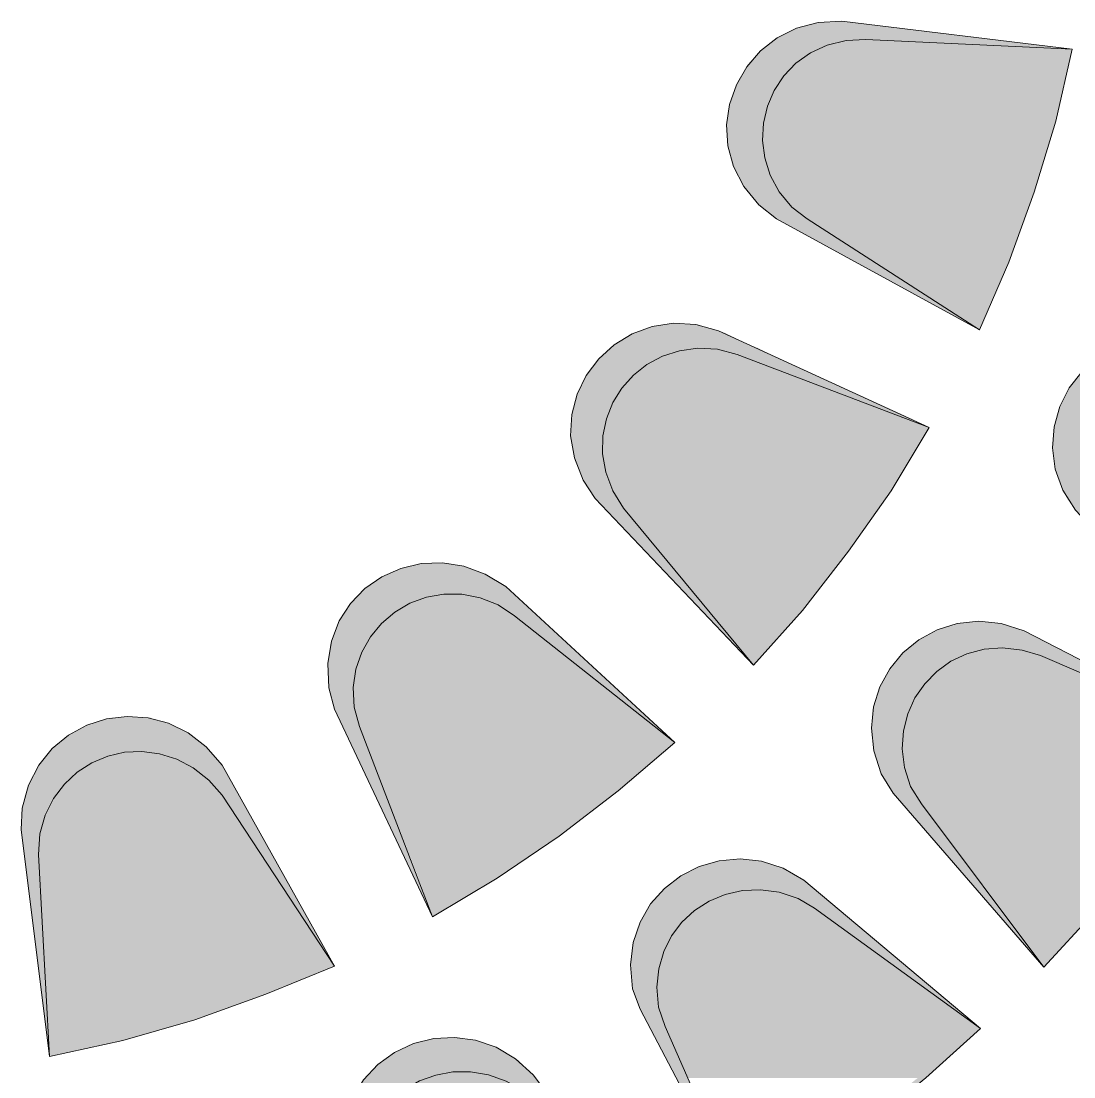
# Model space of a CAD drawing. Extents: x 0 to 245, y -13 to 205.
# Drawn here: x 164.41 to 193.85, y 67.52 to 97.04 of the extents above; entities that cross this region are included whole.
import ezdxf

# ---------------------------------------------------------------- set-up
doc = ezdxf.new("R2010")
doc.units = 0
doc.layers.add('FILL', color=8, linetype='Continuous')
doc.layers.add('GEOMETRY', color=7, linetype='Continuous')

msp = doc.modelspace()

# ---------------------------------------------------------------- hatches: boundary and pattern name
at = {"layer": 'FILL'}
for points in [[(193.808, 96.259), (187.369, 97.041), (186.704, 97.007), (186.098, 96.845), (185.557, 96.573), (185.092, 96.206), (184.71, 95.763), (184.419, 95.259), (184.227, 94.712), (184.143, 94.137), (184.175, 93.552), (184.331, 92.973), (184.62, 92.417), (185.048, 91.901), (185.537, 91.509)], [(186.147, 96.861), (185.596, 96.59), (190.939, 96.59)], [(186.147, 96.861), (188.802, 96.861), (190.939, 96.59)], [(186.758, 97.011), (186.148, 96.861), (188.803, 96.861)], [(187.369, 97.041), (186.758, 97.011), (187.582, 97.011)], [(186.758, 97.011), (187.582, 97.011), (188.803, 96.861)], [(188.04, 96.53), (187.49, 96.498), (186.959, 96.369), (186.488, 96.153), (186.081, 95.862), (185.743, 95.509), (185.476, 95.106), (185.285, 94.662), (185.174, 94.192), (185.148, 93.706), (185.209, 93.216), (185.363, 92.733), (185.613, 92.271), (185.964, 91.839), (186.391, 91.509)], [(185.537, 96.53), (185.475, 96.498), (187.49, 96.498)], [(185.596, 96.589), (185.536, 96.53), (191.366, 96.53)], [(185.537, 96.53), (188.04, 96.53), (187.49, 96.498)], [(185.596, 96.589), (190.939, 96.589), (191.366, 96.53)], [(188.04, 96.53), (187.49, 96.498), (188.681, 96.498)], [(193.808, 96.259), (188.039, 96.53)], [(188.04, 96.53), (188.651, 96.498), (191.61, 96.498)], [(188.04, 96.53), (191.366, 96.53), (191.61, 96.498)], [(185.292, 96.378), (185.11, 96.23), (186.665, 96.23)], [(185.475, 96.499), (185.291, 96.378), (186.971, 96.378)], [(185.292, 96.378), (186.972, 96.378), (186.665, 96.23)], [(185.475, 96.499), (187.49, 96.499), (186.971, 96.378)], [(186.697, 96.259), (186.452, 96.138), (193.777, 96.138)], [(186.941, 96.378), (186.697, 96.259), (193.808, 96.259)], [(186.697, 96.259), (193.808, 96.259), (193.777, 96.138)], [(187.49, 96.499), (186.941, 96.378), (191.427, 96.378)], [(186.941, 96.378), (191.426, 96.378), (193.808, 96.259)], [(187.49, 96.499), (188.68, 96.499), (191.427, 96.378)], [(188.651, 96.499), (191.366, 96.378), (192.769, 96.378)], [(188.651, 96.499), (191.61, 96.499), (192.769, 96.378)], [(191.214, 88.413), (192.038, 90.306), (192.74, 92.261), (193.35, 94.245), (193.809, 96.259)], [(191.366, 96.378), (192.769, 96.378), (193.808, 96.259)], [(185.017, 96.138), (184.711, 95.808), (186.025, 95.808)], [(185.11, 96.23), (185.017, 96.138), (186.452, 96.138)], [(185.017, 96.138), (186.452, 96.138), (186.025, 95.808)], [(185.11, 96.23), (186.665, 96.23), (186.452, 96.138)], [(186.452, 96.138), (185.995, 95.779), (193.716, 95.779)], [(186.452, 96.138), (193.777, 96.138), (193.716, 95.779)], [(184.712, 95.779), (184.469, 95.388), (185.66, 95.388)], [(184.712, 95.808), (184.712, 95.779), (185.995, 95.779)], [(184.712, 95.808), (186.025, 95.808), (185.995, 95.779)], [(184.712, 95.779), (185.995, 95.779), (185.66, 95.388)], [(185.995, 95.779), (185.628, 95.359), (193.594, 95.359)], [(185.995, 95.779), (193.716, 95.779), (193.594, 95.359)], [(184.468, 95.388), (184.407, 95.238), (185.567, 95.238)], [(184.468, 95.388), (185.659, 95.388), (185.567, 95.238)], [(185.628, 95.359), (185.353, 94.877), (193.503, 94.877)], [(185.628, 95.359), (193.594, 95.359), (193.503, 94.877)], [(184.408, 95.238), (184.285, 94.907), (185.384, 94.907)], [(184.408, 95.238), (185.567, 95.238), (185.384, 94.907)], [(184.285, 94.906), (184.223, 94.664), (185.292, 94.664)], [(184.285, 94.906), (185.384, 94.906), (185.292, 94.664)], [(185.353, 94.876), (185.202, 94.364), (193.349, 94.364)], [(185.353, 94.876), (193.502, 94.876), (193.349, 94.364)], [(184.223, 94.664), (184.162, 94.395), (185.202, 94.395)], [(184.223, 94.664), (185.291, 94.664), (185.202, 94.395)], [(184.163, 94.396), (184.133, 94.066), (185.171, 94.066)], [(184.163, 94.396), (185.202, 94.396), (185.171, 94.066)], [(185.202, 94.245), (185.14, 93.794), (193.198, 93.794)], [(185.202, 94.364), (185.202, 94.245), (193.349, 94.245)], [(185.202, 94.364), (193.349, 94.364), (193.349, 94.245)], [(185.202, 94.245), (193.349, 94.245), (193.198, 93.794)], [(184.133, 94.066), (184.163, 93.825), (185.14, 93.825)], [(184.133, 94.066), (185.171, 94.066), (185.14, 93.825)], [(184.163, 93.824), (184.194, 93.464), (185.171, 93.464)], [(184.163, 93.824), (185.14, 93.824), (185.171, 93.464)], [(185.139, 93.794), (185.201, 93.253), (193.043, 93.253)], [(185.139, 93.794), (193.198, 93.794), (193.043, 93.253)], [(184.194, 93.463), (184.254, 93.282), (185.202, 93.282)], [(184.194, 93.463), (185.171, 93.463), (185.202, 93.282)], [(184.254, 93.282), (184.377, 92.891), (185.323, 92.891)], [(184.254, 93.282), (185.202, 93.282), (185.323, 92.891)], [(185.202, 93.253), (185.352, 92.742), (192.892, 92.742)], [(185.202, 93.253), (193.044, 93.253), (192.892, 92.742)], [(184.377, 92.892), (184.438, 92.773), (185.353, 92.773)], [(184.377, 92.892), (185.323, 92.892), (185.353, 92.773)], [(184.438, 92.773), (184.651, 92.351), (185.567, 92.351)], [(184.438, 92.773), (185.352, 92.773), (185.567, 92.351)], [(185.353, 92.742), (185.627, 92.261), (192.74, 92.261)], [(185.353, 92.742), (192.892, 92.742), (192.74, 92.261)], [(184.651, 92.351), (184.742, 92.289), (185.596, 92.289)], [(184.651, 92.351), (185.567, 92.351), (185.596, 92.289)], [(184.742, 92.289), (185.049, 91.9), (185.933, 91.9)], [(184.742, 92.289), (185.596, 92.289), (185.933, 91.9)], [(185.628, 92.261), (185.628, 92.232), (192.74, 92.232)], [(185.628, 92.261), (192.74, 92.261), (192.74, 92.232)], [(185.628, 92.232), (185.995, 91.811), (192.587, 91.811)], [(185.628, 92.232), (192.74, 92.232), (192.587, 91.811)], [(185.048, 91.901), (185.11, 91.839), (185.963, 91.839)], [(185.048, 91.901), (185.933, 91.901), (185.963, 91.839)], [(185.11, 91.839), (185.537, 91.509), (186.39, 91.509)], [(185.11, 91.839), (185.964, 91.839), (186.39, 91.509)], [(185.995, 91.811), (186.422, 91.48), (192.465, 91.48)], [(185.995, 91.811), (192.587, 91.811), (192.465, 91.48)], [(191.214, 88.413), (185.537, 91.509)], [(185.537, 91.509), (186.391, 91.509), (191.214, 88.413)], [(185.537, 91.509), (186.391, 91.509)], [(185.537, 91.509), (186.391, 91.509)], [(191.214, 88.413), (186.391, 91.509)], [(186.422, 91.48), (188.253, 90.306), (192.038, 90.306)], [(186.422, 91.48), (192.465, 91.48), (192.038, 90.306)], [(188.253, 90.306), (192.038, 90.306), (191.214, 88.413)], [(189.808, 85.679), (183.918, 88.384), (183.278, 88.559), (182.654, 88.594), (182.058, 88.502), (181.503, 88.296), (181.003, 87.991), (180.57, 87.6), (180.219, 87.136), (179.961, 86.614), (179.811, 86.046), (179.781, 85.445), (179.885, 84.827), (180.135, 84.204), (180.47, 83.694)], [(182.422, 88.562), (182.117, 88.504), (183.491, 88.504)], [(182.728, 88.594), (182.422, 88.562), (183.338, 88.562)], [(182.422, 88.562), (183.338, 88.562), (183.491, 88.504)], [(181.539, 88.323), (181.019, 87.991), (184.774, 87.991)], [(181.752, 88.384), (181.539, 88.323), (184.102, 88.323)], [(181.539, 88.323), (184.102, 88.323), (184.774, 87.991)], [(182.118, 88.504), (181.752, 88.384), (183.919, 88.384)], [(181.752, 88.384), (183.919, 88.384), (184.102, 88.323)], [(182.118, 88.504), (183.492, 88.504), (183.919, 88.384)], [(181.019, 87.991), (180.868, 87.903), (185.017, 87.903)], [(181.019, 87.991), (184.774, 87.991), (185.017, 87.903)], [(203.176, 86.519), (196.889, 88.143), (196.226, 88.209), (195.604, 88.136), (195.032, 87.941), (194.521, 87.64), (194.082, 87.249), (193.725, 86.784), (193.461, 86.262), (193.3, 85.7), (193.253, 85.112), (193.33, 84.516), (193.542, 83.928), (193.899, 83.365), (194.326, 82.913)], [(180.805, 87.812), (180.592, 87.632), (182.271, 87.632)], [(184.438, 87.722), (183.888, 87.871), (183.342, 87.895), (182.826, 87.825), (182.348, 87.669), (181.915, 87.438), (181.535, 87.138), (181.214, 86.781), (180.961, 86.374), (180.782, 85.926), (180.685, 85.446), (180.677, 84.944), (180.766, 84.427), (180.959, 83.906), (181.262, 83.424)], [(180.805, 87.812), (182.789, 87.812), (182.271, 87.632)], [(180.837, 87.871), (180.806, 87.811), (182.79, 87.811)], [(180.868, 87.904), (180.837, 87.872), (183.126, 87.872)], [(180.837, 87.871), (183.126, 87.871), (182.79, 87.811)], [(180.868, 87.904), (183.339, 87.904), (183.126, 87.872)], [(182.515, 87.722), (182.241, 87.632), (184.682, 87.632)], [(182.759, 87.812), (182.515, 87.722), (184.437, 87.722)], [(182.515, 87.722), (184.438, 87.722), (184.682, 87.632)], [(182.759, 87.812), (184.071, 87.812), (184.437, 87.722)], [(183.126, 87.871), (182.76, 87.811), (184.072, 87.811)], [(183.339, 87.904), (183.126, 87.872), (183.889, 87.872)], [(183.126, 87.871), (183.889, 87.871), (184.072, 87.811)], [(183.339, 87.904), (183.889, 87.872), (185.079, 87.872)], [(183.339, 87.904), (185.018, 87.904), (185.079, 87.872)], [(183.888, 87.871), (184.437, 87.722), (185.383, 87.722)], [(183.888, 87.871), (185.078, 87.871), (185.383, 87.722)], [(189.808, 85.679), (184.438, 87.722)], [(184.438, 87.722), (189.077, 85.978), (189.199, 85.978)], [(184.438, 87.722), (185.383, 87.722), (189.199, 85.978)], [(180.562, 87.603), (180.377, 87.362), (181.783, 87.362)], [(180.592, 87.632), (180.562, 87.603), (182.21, 87.603)], [(180.562, 87.603), (182.209, 87.603), (181.783, 87.362)], [(180.592, 87.632), (182.271, 87.632), (182.21, 87.603)], [(182.241, 87.632), (181.752, 87.332), (185.445, 87.332)], [(182.241, 87.632), (184.682, 87.632), (185.445, 87.332)], [(180.195, 87.12), (180.135, 86.97), (181.384, 86.97)], [(180.379, 87.362), (180.195, 87.121), (181.509, 87.121)], [(180.195, 87.12), (181.508, 87.12), (181.384, 86.97)], [(180.379, 87.362), (181.783, 87.362), (181.509, 87.121)], [(181.752, 87.332), (181.356, 86.97), (186.452, 86.97)], [(181.752, 87.332), (185.445, 87.332), (186.452, 86.97)], [(193.96, 87.091), (193.716, 86.761), (194.998, 86.761)], [(180.135, 86.97), (179.95, 86.55), (181.049, 86.55)], [(180.135, 86.97), (181.384, 86.97), (181.049, 86.55)], [(181.356, 86.97), (181.019, 86.519), (187.642, 86.519)], [(181.356, 86.97), (186.452, 86.97), (187.642, 86.519)], [(179.921, 86.519), (179.83, 86.039), (180.806, 86.039)], [(179.951, 86.55), (179.921, 86.519), (181.05, 86.519)], [(179.921, 86.519), (181.05, 86.519), (180.806, 86.039)], [(179.951, 86.55), (181.05, 86.55), (181.05, 86.519)], [(181.019, 86.519), (180.805, 86.008), (188.986, 86.008)], [(181.019, 86.519), (187.642, 86.519), (188.986, 86.008)], [(193.684, 86.731), (193.471, 86.31), (194.631, 86.31)], [(193.684, 86.731), (194.966, 86.731), (194.631, 86.31)], [(193.716, 86.761), (193.685, 86.731), (194.967, 86.731)], [(193.716, 86.761), (194.998, 86.761), (194.967, 86.731)], [(193.441, 86.218), (193.32, 85.798), (194.387, 85.798)], [(193.471, 86.31), (193.441, 86.218), (194.6, 86.218)], [(193.441, 86.218), (194.6, 86.218), (194.387, 85.798)], [(193.471, 86.31), (194.631, 86.31), (194.6, 86.218)], [(179.798, 85.978), (179.798, 85.498), (180.683, 85.498)], [(179.798, 85.978), (180.805, 85.978), (180.683, 85.498)], [(179.83, 86.038), (179.799, 85.977), (180.806, 85.977)], [(179.83, 86.038), (180.806, 86.038), (180.806, 85.977)], [(180.805, 86.008), (180.744, 85.679), (189.808, 85.679)], [(180.805, 86.008), (188.986, 86.008), (189.808, 85.679)], [(189.077, 85.978), (189.199, 85.978), (189.808, 85.679)], [(180.745, 85.679), (180.683, 85.468), (189.687, 85.468)], [(180.745, 85.679), (189.808, 85.679), (189.687, 85.468)], [(184.896, 79.034), (186.268, 80.567), (187.55, 82.222), (188.742, 83.905), (189.808, 85.679)], [(193.289, 85.648), (193.258, 85.288), (194.234, 85.288)], [(193.32, 85.798), (193.289, 85.648), (194.327, 85.648)], [(193.289, 85.648), (194.327, 85.648), (194.234, 85.288)], [(193.32, 85.798), (194.387, 85.798), (194.327, 85.648)], [(179.798, 85.497), (179.798, 85.347), (180.683, 85.347)], [(179.798, 85.497), (180.683, 85.497), (180.683, 85.347)], [(179.798, 85.347), (179.86, 84.956), (180.683, 84.956)], [(179.798, 85.347), (180.683, 85.347), (180.683, 84.956)], [(180.683, 85.468), (180.683, 84.896), (189.351, 84.896)], [(180.683, 85.468), (189.687, 85.468), (189.351, 84.896)], [(193.258, 85.287), (193.258, 85.046), (194.235, 85.046)], [(193.258, 85.287), (194.235, 85.287), (194.235, 85.046)], [(193.258, 85.046), (193.32, 84.716), (194.205, 84.716)], [(193.258, 85.046), (194.235, 85.046), (194.205, 84.716)], [(179.86, 84.957), (179.889, 84.776), (180.714, 84.776)], [(179.86, 84.957), (180.683, 84.957), (180.714, 84.776)], [(179.889, 84.777), (180.042, 84.417), (180.776, 84.417)], [(179.889, 84.777), (180.714, 84.777), (180.776, 84.417)], [(180.683, 84.896), (180.776, 84.355), (189.015, 84.355)], [(180.683, 84.896), (189.351, 84.896), (189.015, 84.355)], [(193.32, 84.716), (193.349, 84.445), (194.265, 84.445)], [(193.32, 84.716), (194.205, 84.716), (194.265, 84.445)], [(193.349, 84.445), (193.441, 84.175), (194.295, 84.175)], [(193.349, 84.445), (194.265, 84.445), (194.295, 84.175)], [(180.043, 84.416), (180.136, 84.204), (180.837, 84.204)], [(180.043, 84.416), (180.776, 84.416), (180.837, 84.204)], [(180.135, 84.204), (180.317, 83.905), (180.958, 83.905)], [(180.135, 84.204), (180.836, 84.204), (180.958, 83.905)], [(180.776, 84.355), (180.959, 83.906), (188.742, 83.906)], [(180.776, 84.355), (189.015, 84.355), (188.742, 83.906)], [(193.441, 84.175), (193.564, 83.873), (194.418, 83.873)], [(193.441, 84.175), (194.295, 84.175), (194.418, 83.873)], [(180.317, 83.905), (180.47, 83.693), (181.111, 83.693)], [(180.317, 83.905), (180.959, 83.905), (181.111, 83.693)], [(180.959, 83.905), (180.989, 83.843), (188.681, 83.843)], [(180.959, 83.905), (188.742, 83.905), (188.681, 83.843)], [(180.989, 83.844), (181.294, 83.392), (188.375, 83.392)], [(180.989, 83.844), (188.68, 83.844), (188.375, 83.392)], [(193.564, 83.874), (193.684, 83.663), (194.478, 83.663)], [(193.564, 83.874), (194.418, 83.874), (194.478, 83.663)], [(180.47, 83.694), (180.714, 83.424), (181.262, 83.424)], [(180.47, 83.694), (181.111, 83.694), (181.262, 83.424)], [(184.896, 79.034), (180.47, 83.693)], [(193.684, 83.663), (193.899, 83.364), (194.693, 83.364)], [(193.684, 83.663), (194.478, 83.663), (194.693, 83.364)], [(180.715, 83.424), (181.263, 83.424), (184.897, 79.034)], [(184.896, 79.034), (181.262, 83.424)], [(181.294, 83.392), (182.272, 82.222), (187.551, 82.222)], [(181.294, 83.392), (188.375, 83.392), (187.551, 82.222)], [(182.271, 82.222), (183.614, 80.568), (186.268, 80.568)], [(182.271, 82.222), (187.55, 82.222), (186.268, 80.568)], [(182.699, 76.87), (177.969, 81.229), (177.395, 81.582), (176.799, 81.802), (176.197, 81.896), (175.604, 81.873), (175.035, 81.74), (174.506, 81.505), (174.031, 81.177), (173.628, 80.762), (173.309, 80.27), (173.093, 79.707), (172.992, 79.082), (173.024, 78.402), (173.176, 77.803)], [(175.22, 81.771), (175.037, 81.74), (176.959, 81.74)], [(175.647, 81.89), (175.22, 81.771), (176.869, 81.771)], [(175.22, 81.771), (176.868, 81.771), (176.959, 81.74)], [(176.259, 81.89), (175.647, 81.89), (176.35, 81.89)], [(175.647, 81.89), (176.349, 81.89), (176.869, 81.771)], [(174.489, 81.499), (174.123, 81.229), (177.968, 81.229)], [(174.64, 81.559), (174.489, 81.498), (177.54, 81.498)], [(174.489, 81.499), (177.541, 81.499), (177.968, 81.229)], [(174.64, 81.559), (177.449, 81.559), (177.54, 81.498)], [(175.039, 81.739), (174.641, 81.558), (177.449, 81.558)], [(175.039, 81.739), (176.96, 81.739), (177.449, 81.558)], [(174.123, 81.23), (174, 81.14), (178.059, 81.14)], [(174.123, 81.23), (177.969, 81.23), (178.059, 81.14)], [(178.211, 80.416), (177.754, 80.718), (177.248, 80.921), (176.738, 81.019), (176.234, 81.021), (175.748, 80.933), (175.289, 80.763), (174.868, 80.517), (174.496, 80.203), (174.182, 79.828), (173.938, 79.4), (173.773, 78.924), (173.699, 78.409), (173.726, 77.862), (173.878, 77.321)], [(173.878, 81.019), (173.756, 80.869), (175.587, 80.869)], [(174, 81.14), (173.878, 81.019), (178.182, 81.019)], [(173.878, 81.019), (176.137, 81.019)], [(173.878, 81.019), (176.686, 81.019), (176.137, 81.019)], [(173.878, 81.019), (176.137, 81.019), (175.587, 80.869)], [(174, 81.14), (178.059, 81.14), (178.182, 81.019)], [(175.801, 80.929), (175.556, 80.868), (177.358, 80.868)], [(176.106, 80.988), (175.801, 80.928), (177.235, 80.928)], [(175.801, 80.929), (177.235, 80.929), (177.358, 80.868)], [(176.685, 81.019), (176.106, 80.989), (176.778, 80.989)], [(176.106, 80.988), (176.778, 80.988), (177.235, 80.928)], [(176.685, 81.019), (178.181, 81.019)], [(176.685, 81.019), (178.181, 81.019)], [(176.778, 81.019), (177.235, 80.929), (178.272, 80.929)], [(176.778, 81.019), (178.181, 81.019), (178.272, 80.929)], [(177.235, 80.929), (177.754, 80.718), (178.487, 80.718)], [(177.235, 80.929), (178.272, 80.929), (178.487, 80.718)], [(173.542, 80.657), (173.359, 80.327), (174.641, 80.327)], [(173.573, 80.688), (173.542, 80.658), (175.069, 80.658)], [(173.542, 80.657), (175.069, 80.657), (174.641, 80.327)], [(173.755, 80.868), (173.572, 80.687), (175.158, 80.687)], [(173.573, 80.688), (175.159, 80.688), (175.069, 80.658)], [(173.755, 80.868), (175.586, 80.868), (175.158, 80.687)], [(175.069, 80.628), (174.762, 80.416), (178.211, 80.416)], [(175.252, 80.718), (175.069, 80.628), (177.876, 80.628)], [(175.069, 80.628), (177.876, 80.628), (178.211, 80.416)], [(175.556, 80.868), (175.251, 80.718), (177.753, 80.718)], [(175.252, 80.718), (177.754, 80.718), (177.876, 80.628)], [(175.556, 80.868), (177.358, 80.868), (177.753, 80.718)], [(177.754, 80.718), (178.211, 80.416), (178.822, 80.416)], [(177.754, 80.718), (178.487, 80.718), (178.822, 80.416)], [(173.359, 80.327), (173.267, 80.177), (174.489, 80.177)], [(173.359, 80.327), (174.64, 80.327), (174.489, 80.177)], [(174.61, 80.296), (174.245, 79.905), (178.882, 79.905)], [(174.762, 80.416), (174.61, 80.296), (178.365, 80.296)], [(174.61, 80.296), (178.365, 80.296), (178.882, 79.905)], [(174.762, 80.416), (178.21, 80.416), (178.365, 80.296)], [(182.699, 76.87), (178.211, 80.416)], [(178.211, 80.416), (182.118, 77.321), (182.21, 77.321)], [(178.211, 80.416), (178.822, 80.416), (182.21, 77.321)], [(183.614, 80.568), (186.268, 80.568), (184.896, 79.035)], [(173.267, 80.177), (173.175, 79.937), (174.245, 79.937)], [(173.267, 80.177), (174.489, 80.177), (174.245, 79.937)], [(198.233, 77.021), (192.464, 79.998), (191.822, 80.198), (191.193, 80.26), (190.592, 80.197), (190.03, 80.021), (189.52, 79.744), (189.074, 79.378), (188.706, 78.935), (188.428, 78.428), (188.252, 77.869), (188.191, 77.27), (188.258, 76.643), (188.465, 76), (188.802, 75.458)], [(190.024, 79.997), (189.535, 79.757), (192.954, 79.757)], [(190.053, 80.027), (190.024, 79.998), (192.464, 79.998)], [(190.024, 79.997), (192.464, 79.997), (192.954, 79.757)], [(190.603, 80.177), (190.053, 80.027), (192.373, 80.027)], [(190.053, 80.027), (192.372, 80.027), (192.464, 79.998)], [(190.664, 80.207), (190.602, 80.177), (191.884, 80.177)], [(190.603, 80.177), (191.883, 80.177), (192.373, 80.027)], [(191.275, 80.267), (190.664, 80.206), (191.762, 80.206)], [(190.664, 80.207), (191.763, 80.207), (191.884, 80.177)], [(173.176, 79.937), (173.055, 79.606), (174.061, 79.606)], [(173.176, 79.937), (174.245, 79.937), (174.061, 79.606)], [(174.245, 79.905), (173.939, 79.425), (179.494, 79.425)], [(174.245, 79.905), (178.883, 79.905), (179.494, 79.425)], [(189.536, 79.757), (189.261, 79.515), (193.381, 79.515)], [(189.536, 79.757), (192.954, 79.757), (193.381, 79.515)], [(173.054, 79.457), (172.992, 79.005), (173.786, 79.005)], [(173.054, 79.606), (173.054, 79.458), (173.969, 79.458)], [(173.054, 79.606), (174.06, 79.606), (173.969, 79.458)], [(173.054, 79.457), (173.969, 79.457), (173.786, 79.005)], [(173.939, 79.425), (173.755, 78.914), (180.135, 78.914)], [(173.939, 79.425), (179.494, 79.425), (180.135, 78.914)], [(189.199, 79.486), (189.047, 79.365), (190.909, 79.365)], [(192.922, 79.304), (192.403, 79.457), (191.862, 79.518), (191.346, 79.48), (190.861, 79.351), (190.417, 79.142), (190.022, 78.86), (189.684, 78.516), (189.41, 78.118), (189.208, 77.675), (189.087, 77.197), (189.055, 76.692), (189.12, 76.169), (189.289, 75.638), (189.596, 75.158)], [(189.26, 79.515), (189.198, 79.486), (191.304, 79.486)], [(189.199, 79.486), (191.304, 79.486), (190.909, 79.365)], [(189.26, 79.515), (191.853, 79.515), (191.304, 79.486)], [(191.275, 79.457), (190.755, 79.306), (192.922, 79.306)], [(191.304, 79.486), (191.275, 79.458), (192.404, 79.458)], [(191.275, 79.457), (192.404, 79.457), (192.922, 79.306)], [(191.853, 79.515), (191.304, 79.486), (192.404, 79.486)], [(191.304, 79.486), (192.404, 79.486), (192.404, 79.458)], [(191.853, 79.515), (192.373, 79.486), (193.502, 79.486)], [(191.853, 79.515), (193.38, 79.515), (193.502, 79.486)], [(192.373, 79.486), (192.404, 79.458), (193.503, 79.458)], [(192.373, 79.486), (193.503, 79.486), (193.503, 79.458)], [(192.404, 79.457), (192.923, 79.306), (193.808, 79.306)], [(192.404, 79.457), (193.503, 79.457), (193.808, 79.306)], [(189.015, 79.306), (188.802, 79.035), (190.266, 79.035)], [(189.015, 79.306), (190.755, 79.306), (190.266, 79.035)], [(189.047, 79.364), (189.016, 79.305), (190.756, 79.305)], [(189.047, 79.364), (190.909, 79.364), (190.756, 79.305)], [(190.755, 79.306), (190.266, 79.035), (193.564, 79.035)], [(190.755, 79.306), (192.953, 79.306)], [(190.755, 79.306), (192.953, 79.306)], [(190.755, 79.306), (192.953, 79.306), (193.564, 79.035)], [(192.922, 79.306), (197.927, 77.142), (197.988, 77.142)], [(192.922, 79.306), (193.808, 79.306), (197.988, 77.142)], [(198.233, 77.021), (192.922, 79.304)], [(172.993, 79.005), (172.993, 78.944), (173.787, 78.944)], [(172.993, 79.005), (173.787, 79.005), (173.787, 78.944)], [(172.993, 78.945), (173.024, 78.403), (173.696, 78.403)], [(172.993, 78.945), (173.787, 78.945), (173.696, 78.403)], [(173.755, 78.914), (173.695, 78.343), (180.836, 78.343)], [(173.755, 78.914), (180.135, 78.914), (180.836, 78.343)], [(188.68, 78.884), (188.587, 78.704), (189.839, 78.704)], [(188.802, 79.034), (188.68, 78.884), (190.083, 78.884)], [(188.68, 78.884), (190.083, 78.884), (189.839, 78.704)], [(188.802, 79.034), (190.266, 79.034), (190.083, 78.884)], [(190.266, 79.034), (189.839, 78.674), (194.387, 78.674)], [(190.266, 79.034), (193.564, 79.034), (194.387, 78.674)], [(188.588, 78.704), (188.406, 78.343), (189.566, 78.343)], [(188.588, 78.704), (189.84, 78.704), (189.566, 78.343)], [(189.839, 78.674), (189.474, 78.252), (195.393, 78.252)], [(189.839, 78.674), (194.387, 78.674), (195.393, 78.252)], [(173.024, 78.403), (173.696, 78.403)], [(173.024, 78.403), (173.696, 78.403)], [(173.024, 78.403), (173.175, 77.863), (173.725, 77.863)], [(173.024, 78.403), (173.696, 78.403), (173.725, 77.863)], [(173.696, 78.343), (173.725, 77.803), (181.508, 77.803)], [(173.696, 78.343), (180.837, 78.343), (181.508, 77.803)], [(188.375, 78.252), (188.223, 77.773), (189.23, 77.773)], [(188.406, 78.343), (188.375, 78.252), (189.504, 78.252)], [(188.375, 78.252), (189.504, 78.252), (189.23, 77.773)], [(188.406, 78.343), (189.565, 78.343), (189.504, 78.252)], [(189.474, 78.252), (189.23, 77.742), (196.554, 77.742)], [(189.474, 78.252), (195.393, 78.252), (196.554, 77.742)], [(175.922, 72.001), (173.175, 77.803)], [(173.176, 77.863), (173.176, 77.803), (173.726, 77.803)], [(173.176, 77.863), (173.726, 77.863), (173.726, 77.803)], [(173.176, 77.803), (173.42, 77.322), (173.878, 77.322)], [(173.176, 77.803), (173.726, 77.803), (173.878, 77.322)], [(173.725, 77.803), (173.877, 77.261), (182.178, 77.261)], [(173.725, 77.803), (181.508, 77.803), (182.178, 77.261)], [(188.222, 77.773), (188.192, 77.261), (189.108, 77.261)], [(188.222, 77.773), (189.23, 77.773)], [(188.222, 77.773), (189.23, 77.773)], [(188.222, 77.773), (189.23, 77.773), (189.108, 77.261)], [(189.23, 77.742), (189.077, 77.2), (197.805, 77.2)], [(189.23, 77.742), (196.554, 77.742), (197.805, 77.2)], [(173.176, 70.616), (170.033, 76.238), (169.589, 76.752), (169.086, 77.142), (168.538, 77.411), (167.964, 77.563), (167.38, 77.602), (166.804, 77.533), (166.251, 77.358), (165.74, 77.081), (165.287, 76.707), (164.909, 76.239), (164.624, 75.681), (164.448, 75.036), (164.416, 74.435)], [(166.216, 77.351), (165.759, 77.08), (169.177, 77.08)], [(166.308, 77.38), (166.216, 77.351), (168.69, 77.351)], [(166.216, 77.351), (168.69, 77.351), (169.177, 77.08)], [(166.828, 77.532), (166.308, 77.38), (168.629, 77.38)], [(166.308, 77.38), (168.628, 77.38), (168.69, 77.351)], [(166.92, 77.562), (166.828, 77.533), (168.079, 77.533)], [(166.828, 77.532), (168.079, 77.532), (168.629, 77.38)], [(167.438, 77.591), (166.919, 77.562), (168.048, 77.562)], [(166.92, 77.562), (168.049, 77.562), (168.079, 77.533)], [(165.699, 77.052), (165.303, 76.69), (169.637, 76.69)], [(165.759, 77.079), (165.698, 77.052), (169.207, 77.052)], [(165.699, 77.052), (169.208, 77.052), (169.637, 76.69)], [(165.759, 77.079), (169.177, 77.079), (169.207, 77.052)], [(173.42, 77.321), (173.635, 76.87), (174.061, 76.87)], [(173.42, 77.321), (173.878, 77.321), (174.061, 76.87)], [(175.922, 72.001), (173.877, 77.321)], [(173.878, 77.261), (174.061, 76.87), (182.699, 76.87)], [(173.878, 77.261), (182.179, 77.261), (182.699, 76.87)], [(182.118, 77.321), (182.21, 77.321), (182.699, 76.87)], [(188.192, 77.261), (188.192, 77.142), (189.077, 77.142)], [(188.192, 77.261), (189.108, 77.261), (189.077, 77.142)], [(188.192, 77.142), (188.253, 76.69), (189.046, 76.69)], [(188.192, 77.142), (189.077, 77.142), (189.046, 76.69)], [(189.077, 77.2), (189.077, 77.02), (198.233, 77.02)], [(189.077, 77.2), (197.806, 77.2), (198.233, 77.02)], [(173.634, 76.87), (174.06, 76.87), (175.922, 72.001)], [(174.06, 76.87), (174.58, 75.517), (181.111, 75.517)], [(174.06, 76.87), (182.699, 76.87), (181.111, 75.517)], [(175.922, 72.001), (177.723, 73.082), (179.462, 74.255), (181.11, 75.518), (182.698, 76.87)], [(189.077, 77.021), (189.047, 76.661), (197.958, 76.661)], [(189.077, 77.021), (198.233, 77.021), (197.958, 76.661)], [(193.014, 70.587), (194.417, 72.12), (195.76, 73.714), (197.011, 75.337), (198.233, 77.021)], [(170.033, 75.397), (169.666, 75.818), (169.23, 76.161), (168.765, 76.407), (168.283, 76.559), (167.794, 76.622), (167.309, 76.598), (166.839, 76.492), (166.394, 76.306), (165.986, 76.045), (165.625, 75.711), (165.323, 75.31), (165.089, 74.843), (164.935, 74.316), (164.905, 73.744)], [(165.149, 76.57), (165.027, 76.389), (166.584, 76.389)], [(165.179, 76.57), (165.149, 76.57), (167.102, 76.57)], [(165.149, 76.57), (167.102, 76.57), (166.584, 76.389)], [(165.179, 76.57), (167.254, 76.57), (167.102, 76.57)], [(165.21, 76.628), (165.18, 76.569), (167.255, 76.569)], [(165.242, 76.66), (165.21, 76.628), (169.696, 76.628)], [(165.21, 76.628), (167.653, 76.628), (167.255, 76.569)], [(165.302, 76.69), (165.241, 76.661), (169.665, 76.661)], [(165.242, 76.66), (169.666, 76.66), (169.696, 76.628)], [(165.302, 76.69), (169.636, 76.69), (169.665, 76.661)], [(167.072, 76.539), (166.705, 76.419), (168.75, 76.419)], [(167.287, 76.57), (167.072, 76.54), (168.293, 76.54)], [(167.072, 76.539), (168.293, 76.539), (168.75, 76.419)], [(167.653, 76.628), (167.287, 76.569), (168.201, 76.569)], [(167.287, 76.57), (168.201, 76.57), (168.293, 76.54)], [(167.653, 76.628), (168.201, 76.569), (169.726, 76.569)], [(167.653, 76.628), (169.696, 76.628), (169.726, 76.569)], [(168.201, 76.57), (168.75, 76.42), (169.88, 76.42)], [(168.201, 76.57), (169.726, 76.57), (169.88, 76.42)], [(188.253, 76.69), (188.283, 76.57), (189.077, 76.57)], [(188.253, 76.69), (189.047, 76.69), (189.077, 76.57)], [(188.283, 76.57), (188.406, 76.148), (189.138, 76.148)], [(188.283, 76.57), (189.077, 76.57), (189.138, 76.148)], [(189.047, 76.66), (189.139, 76.118), (197.563, 76.118)], [(189.047, 76.66), (197.958, 76.66), (197.563, 76.118)], [(164.875, 76.179), (164.844, 76.118), (166.096, 76.118)], [(165.027, 76.389), (164.875, 76.179), (166.186, 76.179)], [(164.875, 76.179), (166.187, 76.179), (166.096, 76.118)], [(165.027, 76.389), (166.584, 76.389), (166.186, 76.179)], [(166.187, 76.179), (166.065, 76.089), (169.33, 76.089)], [(166.552, 76.389), (166.186, 76.179), (169.239, 76.179)], [(166.187, 76.179), (169.239, 76.179), (169.33, 76.089)], [(166.552, 76.389), (168.842, 76.389), (169.239, 76.179)], [(166.705, 76.419), (166.553, 76.389), (168.843, 76.389)], [(166.705, 76.419), (168.75, 76.419), (168.843, 76.389)], [(168.75, 76.419), (169.117, 76.238), (170.033, 76.238)], [(168.75, 76.419), (169.88, 76.419), (170.033, 76.238)], [(169.117, 76.238), (169.239, 76.147), (170.064, 76.147)], [(169.117, 76.238), (170.033, 76.238), (170.064, 76.147)], [(164.843, 76.118), (164.661, 75.759), (165.666, 75.759)], [(164.843, 76.118), (166.095, 76.118), (165.666, 75.759)], [(166.065, 76.089), (165.759, 75.818), (169.666, 75.818)], [(166.065, 76.089), (169.33, 76.089), (169.666, 75.818)], [(169.239, 76.148), (169.666, 75.818), (170.247, 75.818)], [(169.239, 76.148), (170.064, 76.148), (170.247, 75.818)], [(188.406, 76.148), (188.466, 76), (189.169, 76)], [(188.406, 76.148), (189.138, 76.148), (189.169, 76)], [(188.466, 75.999), (188.681, 75.638), (189.29, 75.638)], [(188.466, 75.999), (189.169, 75.999), (189.29, 75.638)], [(189.138, 76.118), (189.321, 75.607), (197.195, 75.607)], [(189.138, 76.118), (197.561, 76.118), (197.195, 75.607)], [(164.599, 75.638), (164.508, 75.337), (165.331, 75.337)], [(164.599, 75.638), (165.577, 75.638), (165.331, 75.337)], [(164.662, 75.759), (164.6, 75.638), (165.577, 75.638)], [(164.662, 75.759), (165.667, 75.759), (165.577, 75.638)], [(165.637, 75.728), (165.392, 75.397), (170.033, 75.397)], [(165.759, 75.818), (165.637, 75.728), (169.756, 75.728)], [(165.637, 75.728), (169.756, 75.728), (170.033, 75.397)], [(165.759, 75.818), (169.665, 75.818), (169.756, 75.728)], [(169.666, 75.818), (170.033, 75.397), (170.49, 75.397)], [(169.666, 75.818), (170.247, 75.818), (170.49, 75.397)], [(188.68, 75.638), (188.802, 75.456), (189.412, 75.456)], [(188.68, 75.638), (189.289, 75.638), (189.412, 75.456)], [(189.321, 75.608), (189.474, 75.337), (197.011, 75.337)], [(189.321, 75.608), (197.195, 75.608), (197.011, 75.337)], [(164.509, 75.337), (164.448, 75.036), (165.18, 75.036)], [(164.509, 75.337), (165.332, 75.337), (165.18, 75.036)], [(165.302, 75.279), (165.058, 74.798), (170.428, 74.798)], [(165.392, 75.397), (165.302, 75.279), (170.093, 75.279)], [(165.302, 75.279), (170.093, 75.279), (170.428, 74.798)], [(165.392, 75.397), (170.033, 75.397), (170.093, 75.279)], [(170.033, 75.397), (171.1, 73.744), (171.406, 73.744)], [(170.033, 75.397), (170.49, 75.397), (171.406, 73.744)], [(173.176, 70.616), (170.033, 75.396)], [(174.58, 75.518), (175.069, 74.255), (179.463, 74.255)], [(174.58, 75.518), (181.111, 75.518), (179.463, 74.255)], [(193.014, 70.587), (188.802, 75.457)], [(188.802, 75.457), (189.046, 75.157), (189.596, 75.157)], [(188.802, 75.457), (189.412, 75.457), (189.596, 75.157)], [(189.474, 75.337), (189.625, 75.126), (196.859, 75.126)], [(189.474, 75.337), (197.011, 75.337), (196.859, 75.126)], [(164.448, 75.036), (164.448, 74.825), (165.088, 74.825)], [(164.448, 75.036), (165.179, 75.036), (165.088, 74.825)], [(189.047, 75.157), (189.597, 75.157), (193.015, 70.587)], [(193.014, 70.587), (189.596, 75.157)], [(189.626, 75.126), (190.664, 73.714), (195.761, 73.714)], [(189.626, 75.126), (196.859, 75.126), (195.761, 73.714)], [(164.448, 74.825), (164.416, 74.435), (164.966, 74.435)], [(164.448, 74.825), (165.088, 74.825), (164.966, 74.435)], [(165.058, 74.797), (164.935, 74.255), (170.765, 74.255)], [(165.058, 74.797), (170.428, 74.797), (170.765, 74.255)], [(165.21, 68.093), (164.415, 74.436)], [(164.416, 74.436), (164.448, 74.316), (164.936, 74.316)], [(164.416, 74.436), (164.966, 74.436), (164.936, 74.316)], [(164.448, 74.316), (164.509, 73.744), (164.905, 73.744)], [(164.448, 74.316), (164.935, 74.316), (164.905, 73.744)], [(164.935, 74.255), (164.905, 73.714), (171.131, 73.714)], [(164.935, 74.255), (170.765, 74.255), (171.131, 73.714)], [(175.069, 74.255), (175.526, 73.082), (177.723, 73.082)], [(175.069, 74.255), (179.463, 74.255), (177.723, 73.082)], [(164.509, 73.743), (164.905, 70.616), (165.088, 70.616)], [(164.509, 73.743), (164.905, 73.743), (165.088, 70.616)], [(165.21, 68.093), (164.905, 73.743)], [(164.905, 73.714), (165.088, 70.616), (173.176, 70.616)], [(164.905, 73.714), (171.132, 73.714), (173.176, 70.616)], [(171.1, 73.743), (171.406, 73.743), (173.175, 70.616)], [(191.244, 68.874), (186.3, 73.022), (185.72, 73.355), (185.122, 73.55), (184.523, 73.618), (183.936, 73.566), (183.377, 73.405), (182.861, 73.144), (182.403, 72.791), (182.018, 72.357), (181.721, 71.85), (181.527, 71.28), (181.451, 70.655), (181.509, 69.986), (181.722, 69.414)], [(183.828, 73.534), (183.4, 73.413), (185.567, 73.413)], [(183.98, 73.564), (183.828, 73.535), (185.202, 73.535)], [(183.828, 73.534), (185.202, 73.534), (185.567, 73.413)], [(183.98, 73.564), (184.896, 73.564), (185.202, 73.535)], [(184.591, 73.622), (183.981, 73.563), (184.897, 73.563)], [(190.664, 73.714), (191.853, 72.12), (194.418, 72.12)], [(190.664, 73.714), (195.761, 73.714), (194.418, 72.12)], [(183.216, 73.323), (182.85, 73.143), (186.116, 73.143)], [(183.4, 73.413), (183.216, 73.323), (185.781, 73.323)], [(183.216, 73.323), (185.78, 73.323), (186.116, 73.143)], [(183.4, 73.413), (185.567, 73.413), (185.781, 73.323)], [(175.526, 73.082), (177.723, 73.082), (175.922, 72.001)], [(182.699, 73.023), (182.363, 72.752), (186.636, 72.752)], [(182.85, 73.144), (182.699, 73.023), (186.299, 73.023)], [(182.699, 73.023), (186.3, 73.023), (186.636, 72.752)], [(182.85, 73.144), (186.117, 73.144), (186.299, 73.023)], [(186.605, 72.24), (186.147, 72.511), (185.617, 72.683), (185.093, 72.755), (184.585, 72.733), (184.102, 72.625), (183.653, 72.438), (183.248, 72.178), (182.895, 71.852), (182.604, 71.467), (182.384, 71.03), (182.244, 70.548), (182.193, 70.027), (182.241, 69.475), (182.422, 68.933)], [(182.332, 72.722), (182.21, 72.572), (183.95, 72.572)], [(182.363, 72.751), (182.332, 72.722), (184.499, 72.722)], [(182.332, 72.722), (184.499, 72.722), (183.95, 72.572)], [(182.363, 72.751), (185.049, 72.751)], [(182.363, 72.751), (185.049, 72.751)], [(182.363, 72.751), (185.049, 72.751), (184.499, 72.722)], [(184.408, 72.693), (183.95, 72.572), (185.995, 72.572)], [(184.468, 72.722), (184.407, 72.693), (185.596, 72.693)], [(184.408, 72.693), (185.596, 72.693), (185.995, 72.572)], [(185.048, 72.751), (184.468, 72.722), (185.413, 72.722)], [(184.468, 72.722), (185.413, 72.722), (185.596, 72.693)], [(185.048, 72.751), (186.635, 72.751)], [(185.048, 72.751), (186.635, 72.751)], [(185.048, 72.751), (185.596, 72.692), (186.696, 72.692)], [(185.048, 72.751), (186.635, 72.751), (186.696, 72.692)], [(185.596, 72.693), (186.147, 72.512), (186.91, 72.512)], [(185.596, 72.693), (186.697, 72.693), (186.91, 72.512)], [(181.996, 72.329), (181.966, 72.301), (183.43, 72.301)], [(182.21, 72.571), (181.996, 72.329), (183.461, 72.329)], [(181.996, 72.329), (183.461, 72.329), (183.43, 72.301)], [(182.21, 72.571), (183.95, 72.571), (183.461, 72.329)], [(183.858, 72.512), (183.461, 72.301), (186.482, 72.301)], [(183.95, 72.571), (183.858, 72.511), (186.117, 72.511)], [(183.858, 72.512), (186.117, 72.512), (186.482, 72.301)], [(183.95, 72.571), (185.995, 72.571), (186.117, 72.511)], [(186.147, 72.512), (186.605, 72.241), (187.246, 72.241)], [(186.147, 72.512), (186.911, 72.512), (187.246, 72.241)], [(181.966, 72.301), (181.813, 72.001), (183.035, 72.001)], [(181.966, 72.301), (183.43, 72.301), (183.035, 72.001)], [(183.371, 72.24), (183.004, 71.969), (187.002, 71.969)], [(183.461, 72.301), (183.371, 72.24), (186.606, 72.24)], [(183.371, 72.24), (186.605, 72.24), (187.002, 71.969)], [(183.461, 72.301), (186.482, 72.301), (186.606, 72.24)], [(191.244, 68.874), (186.605, 72.24)], [(186.605, 72.24), (191.153, 68.933), (191.182, 68.933)], [(186.605, 72.24), (187.246, 72.24), (191.182, 68.933)], [(191.853, 72.12), (194.417, 72.12), (193.014, 70.587)], [(181.691, 71.759), (181.63, 71.579), (182.667, 71.579)], [(181.813, 72.001), (181.691, 71.759), (182.85, 71.759)], [(181.691, 71.759), (182.85, 71.759), (182.667, 71.579)], [(181.813, 72.001), (183.035, 72.001), (182.85, 71.759)], [(183.004, 71.97), (182.668, 71.55), (187.582, 71.55)], [(183.004, 71.97), (187.002, 71.97), (187.582, 71.55)], [(181.63, 71.579), (181.508, 71.188), (182.453, 71.188)], [(181.63, 71.579), (182.666, 71.579), (182.453, 71.188)], [(182.668, 71.55), (182.393, 71.038), (188.253, 71.038)], [(182.668, 71.55), (187.582, 71.55), (188.253, 71.038)], [(181.509, 71.189), (181.509, 71.069), (182.423, 71.069)], [(181.509, 71.189), (182.454, 71.189), (182.423, 71.069)], [(181.509, 71.069), (181.448, 70.588), (182.241, 70.588)], [(181.509, 71.069), (182.423, 71.069), (182.241, 70.588)], [(182.392, 71.038), (182.241, 70.528), (188.986, 70.528)], [(182.392, 71.038), (188.252, 71.038), (188.986, 70.528)], [(164.905, 70.616), (165.088, 70.616), (165.21, 68.093)], [(165.088, 70.616), (165.12, 69.837), (171.254, 69.837)], [(165.088, 70.616), (173.176, 70.616), (171.254, 69.837)], [(165.21, 68.093), (167.255, 68.544), (169.269, 69.114), (171.254, 69.837), (173.176, 70.616)], [(181.448, 70.587), (181.448, 70.558), (182.241, 70.558)], [(181.448, 70.587), (182.241, 70.587), (182.241, 70.558)], [(181.448, 70.558), (181.509, 70.017), (182.178, 70.017)], [(181.448, 70.558), (182.241, 70.558), (182.178, 70.017)], [(182.241, 70.529), (182.179, 69.958), (189.748, 69.958)], [(182.241, 70.529), (188.986, 70.529), (189.748, 69.958)], [(181.509, 70.017), (181.509, 69.987), (182.179, 69.987)], [(181.509, 70.017), (182.179, 70.017), (182.179, 69.987)], [(181.509, 69.987), (181.692, 69.476), (182.241, 69.476)], [(181.509, 69.987), (182.179, 69.987), (182.241, 69.476)], [(165.12, 69.837), (165.149, 69.114), (169.268, 69.114)], [(165.12, 69.837), (171.254, 69.837), (169.268, 69.114)], [(182.178, 69.957), (182.271, 69.414), (190.511, 69.414)], [(182.178, 69.957), (189.747, 69.957), (190.511, 69.414)], [(181.691, 69.476), (181.721, 69.414), (182.271, 69.414)], [(181.691, 69.476), (182.241, 69.476), (182.271, 69.414)], [(181.721, 69.414), (181.965, 68.934), (182.422, 68.934)], [(181.721, 69.414), (182.271, 69.414), (182.422, 68.934)], [(184.712, 63.734), (181.722, 69.415)], [(182.271, 69.414), (182.422, 68.904), (191.213, 68.904)], [(182.271, 69.414), (190.511, 69.414), (191.213, 68.904)], [(165.149, 69.114), (165.179, 68.544), (167.254, 68.544)], [(165.149, 69.114), (169.268, 69.114), (167.254, 68.544)], [(181.966, 68.934), (181.996, 68.873), (182.454, 68.873)], [(181.966, 68.934), (182.423, 68.934), (182.454, 68.873)], [(181.996, 68.874), (182.454, 68.874), (184.712, 63.733)], [(182.422, 68.904), (182.453, 68.873), (191.243, 68.873)], [(182.422, 68.904), (191.213, 68.904), (191.243, 68.873)], [(184.712, 63.734), (182.423, 68.934)], [(182.454, 68.874), (183.064, 67.492), (189.718, 67.492)], [(182.454, 68.874), (191.244, 68.874), (189.718, 67.492)], [(184.712, 63.734), (186.422, 64.907), (188.101, 66.17), (189.718, 67.493), (191.244, 68.874)], [(191.153, 68.934), (191.182, 68.934), (191.244, 68.873)], [(165.179, 68.544), (167.254, 68.544), (165.209, 68.093)], [(182.637, 62.441), (178.731, 67.583), (178.24, 68.032), (177.698, 68.353), (177.125, 68.549), (176.537, 68.628), (175.952, 68.593), (175.387, 68.452), (174.859, 68.208), (174.386, 67.869), (173.985, 67.438), (173.674, 66.923), (173.469, 66.327), (173.389, 65.658), (173.45, 65.056)], [(175.709, 68.515), (175.374, 68.453), (177.419, 68.453)], [(175.983, 68.603), (175.709, 68.515), (177.205, 68.515)], [(175.709, 68.515), (177.205, 68.515), (177.419, 68.453)], [(176.593, 68.634), (175.983, 68.603), (176.778, 68.603)], [(175.983, 68.603), (176.778, 68.603), (177.205, 68.515)], [(175.098, 68.304), (174.824, 68.183), (177.997, 68.183)], [(175.098, 68.304), (177.784, 68.304), (177.997, 68.183)], [(175.374, 68.452), (175.099, 68.304), (177.784, 68.304)], [(175.374, 68.452), (177.419, 68.452), (177.784, 68.304)], [(174.58, 68.001), (174.336, 67.823), (178.487, 67.823)], [(174.824, 68.183), (174.58, 68.001), (178.303, 68.001)], [(174.58, 68.001), (178.304, 68.001), (178.487, 67.823)], [(174.824, 68.183), (177.998, 68.183), (178.303, 68.001)], [(178.853, 66.739), (178.457, 67.13), (177.979, 67.402), (177.485, 67.578), (176.984, 67.663), (176.488, 67.66), (176.008, 67.575), (175.553, 67.411), (175.135, 67.171), (174.764, 66.862), (174.452, 66.485), (174.208, 66.046), (174.043, 65.549), (173.969, 64.997), (174.03, 64.455)], [(174.182, 67.642), (174.091, 67.523), (175.801, 67.523)], [(174.182, 67.642), (176.349, 67.642), (175.801, 67.523)], [(174.214, 67.671), (174.183, 67.642), (176.35, 67.642)], [(174.336, 67.823), (174.214, 67.671), (178.639, 67.671)], [(174.214, 67.671), (176.9, 67.671), (176.35, 67.642)], [(174.336, 67.823), (178.487, 67.823), (178.639, 67.671)], [(176.136, 67.611), (175.801, 67.523), (177.693, 67.523)], [(176.32, 67.642), (176.136, 67.611), (177.449, 67.611)], [(176.136, 67.611), (177.448, 67.611), (177.693, 67.523)], [(176.899, 67.671), (176.32, 67.642), (177.114, 67.642)], [(176.32, 67.642), (177.114, 67.642), (177.449, 67.611)], [(176.899, 67.671), (177.083, 67.642), (178.67, 67.642)], [(176.899, 67.671), (178.638, 67.671), (178.67, 67.642)], [(177.083, 67.642), (177.449, 67.581), (178.731, 67.581)], [(177.083, 67.642), (178.67, 67.642), (178.731, 67.581)], [(177.449, 67.582), (178.731, 67.582)], [(177.449, 67.582), (178.731, 67.582)], [(177.509, 67.582), (177.968, 67.401), (178.882, 67.401)], [(177.509, 67.582), (178.731, 67.582), (178.882, 67.401)]]:
    msp.add_hatch(color=7, dxfattribs=at).paths.add_polyline_path(points)

# ---------------------------------------------------------------- linework, layer by layer
at = {"layer": 'GEOMETRY', "lineweight": 13}
for points in [[(193.808, 96.259), (187.369, 97.041), (186.704, 97.007), (186.098, 96.845), (185.557, 96.573), (185.092, 96.206), (184.71, 95.763), (184.419, 95.259), (184.227, 94.712), (184.143, 94.137), (184.175, 93.552), (184.331, 92.973), (184.62, 92.417), (185.048, 91.901), (185.537, 91.509)], [(188.04, 96.53), (187.49, 96.498), (186.959, 96.369), (186.488, 96.153), (186.081, 95.862), (185.743, 95.509), (185.476, 95.106), (185.285, 94.662), (185.174, 94.192), (185.148, 93.706), (185.209, 93.216), (185.363, 92.733), (185.613, 92.271), (185.964, 91.839), (186.391, 91.509)], [(193.808, 96.259), (188.039, 96.53)], [(191.214, 88.413), (192.038, 90.306), (192.74, 92.261), (193.35, 94.245), (193.809, 96.259)], [(191.214, 88.413), (185.537, 91.509)], [(191.214, 88.413), (186.391, 91.509)], [(189.808, 85.679), (183.918, 88.384), (183.278, 88.559), (182.654, 88.594), (182.058, 88.502), (181.503, 88.296), (181.003, 87.991), (180.57, 87.6), (180.219, 87.136), (179.961, 86.614), (179.811, 86.046), (179.781, 85.445), (179.885, 84.827), (180.135, 84.204), (180.47, 83.694)], [(203.176, 86.519), (196.889, 88.143), (196.226, 88.209), (195.604, 88.136), (195.032, 87.941), (194.521, 87.64), (194.082, 87.249), (193.725, 86.784), (193.461, 86.262), (193.3, 85.7), (193.253, 85.112), (193.33, 84.516), (193.542, 83.928), (193.899, 83.365), (194.326, 82.913)], [(184.438, 87.722), (183.888, 87.871), (183.342, 87.895), (182.826, 87.825), (182.348, 87.669), (181.915, 87.438), (181.535, 87.138), (181.214, 86.781), (180.961, 86.374), (180.782, 85.926), (180.685, 85.446), (180.677, 84.944), (180.766, 84.427), (180.959, 83.906), (181.262, 83.424)], [(189.808, 85.679), (184.438, 87.722)], [(184.896, 79.034), (186.268, 80.567), (187.55, 82.222), (188.742, 83.905), (189.808, 85.679)], [(184.896, 79.034), (180.47, 83.693)], [(184.896, 79.034), (181.262, 83.424)], [(182.699, 76.87), (177.969, 81.229), (177.395, 81.582), (176.799, 81.802), (176.197, 81.896), (175.604, 81.873), (175.035, 81.74), (174.506, 81.505), (174.031, 81.177), (173.628, 80.762), (173.309, 80.27), (173.093, 79.707), (172.992, 79.082), (173.024, 78.402), (173.176, 77.803)], [(178.211, 80.416), (177.754, 80.718), (177.248, 80.921), (176.738, 81.019), (176.234, 81.021), (175.748, 80.933), (175.289, 80.763), (174.868, 80.517), (174.496, 80.203), (174.182, 79.828), (173.938, 79.4), (173.773, 78.924), (173.699, 78.409), (173.726, 77.862), (173.878, 77.321)], [(182.699, 76.87), (178.211, 80.416)], [(198.233, 77.021), (192.464, 79.998), (191.822, 80.198), (191.193, 80.26), (190.592, 80.197), (190.03, 80.021), (189.52, 79.744), (189.074, 79.378), (188.706, 78.935), (188.428, 78.428), (188.252, 77.869), (188.191, 77.27), (188.258, 76.643), (188.465, 76), (188.802, 75.458)], [(192.922, 79.304), (192.403, 79.457), (191.862, 79.518), (191.346, 79.48), (190.861, 79.351), (190.417, 79.142), (190.022, 78.86), (189.684, 78.516), (189.41, 78.118), (189.208, 77.675), (189.087, 77.197), (189.055, 76.692), (189.12, 76.169), (189.289, 75.638), (189.596, 75.158)], [(198.233, 77.021), (192.922, 79.304)], [(175.922, 72.001), (173.175, 77.803)], [(173.176, 70.616), (170.033, 76.238), (169.589, 76.752), (169.086, 77.142), (168.538, 77.411), (167.964, 77.563), (167.38, 77.602), (166.804, 77.533), (166.251, 77.358), (165.74, 77.081), (165.287, 76.707), (164.909, 76.239), (164.624, 75.681), (164.448, 75.036), (164.416, 74.435)], [(175.922, 72.001), (173.877, 77.321)], [(175.922, 72.001), (177.723, 73.082), (179.462, 74.255), (181.11, 75.518), (182.698, 76.87)], [(193.014, 70.587), (194.417, 72.12), (195.76, 73.714), (197.011, 75.337), (198.233, 77.021)], [(170.033, 75.397), (169.666, 75.818), (169.23, 76.161), (168.765, 76.407), (168.283, 76.559), (167.794, 76.622), (167.309, 76.598), (166.839, 76.492), (166.394, 76.306), (165.986, 76.045), (165.625, 75.711), (165.323, 75.31), (165.089, 74.843), (164.935, 74.316), (164.905, 73.744)], [(173.176, 70.616), (170.033, 75.396)], [(193.014, 70.587), (188.802, 75.457)], [(193.014, 70.587), (189.596, 75.157)], [(165.21, 68.093), (164.416, 74.436)], [(165.21, 68.093), (164.905, 73.743)], [(191.244, 68.874), (186.3, 73.022), (185.72, 73.355), (185.122, 73.55), (184.523, 73.618), (183.936, 73.566), (183.377, 73.405), (182.861, 73.144), (182.403, 72.791), (182.018, 72.357), (181.721, 71.85), (181.527, 71.28), (181.451, 70.655), (181.509, 69.986), (181.722, 69.414)], [(186.605, 72.24), (186.147, 72.511), (185.617, 72.683), (185.093, 72.755), (184.585, 72.733), (184.102, 72.625), (183.653, 72.438), (183.248, 72.178), (182.895, 71.852), (182.604, 71.467), (182.384, 71.03), (182.244, 70.548), (182.193, 70.027), (182.241, 69.475), (182.422, 68.933)], [(191.244, 68.874), (186.605, 72.24)], [(165.21, 68.093), (167.255, 68.544), (169.269, 69.114), (171.254, 69.837), (173.176, 70.616)], [(184.712, 63.734), (181.722, 69.415)], [(184.712, 63.734), (182.423, 68.934)], [(184.712, 63.734), (186.422, 64.907), (188.101, 66.17), (189.718, 67.493), (191.244, 68.874)], [(182.637, 62.441), (178.731, 67.583), (178.24, 68.032), (177.698, 68.353), (177.125, 68.549), (176.537, 68.628), (175.952, 68.593), (175.387, 68.452), (174.859, 68.208), (174.386, 67.869), (173.985, 67.438), (173.674, 66.923), (173.469, 66.327), (173.389, 65.658), (173.45, 65.056)], [(178.853, 66.739), (178.457, 67.13), (177.979, 67.402), (177.485, 67.578), (176.984, 67.663), (176.488, 67.66), (176.008, 67.575), (175.553, 67.411), (175.135, 67.171), (174.764, 66.862), (174.452, 66.485), (174.208, 66.046), (174.043, 65.549), (173.969, 64.997), (174.03, 64.455)]]:
    msp.add_lwpolyline(points, dxfattribs=at)

doc.saveas('drawing.dxf')
